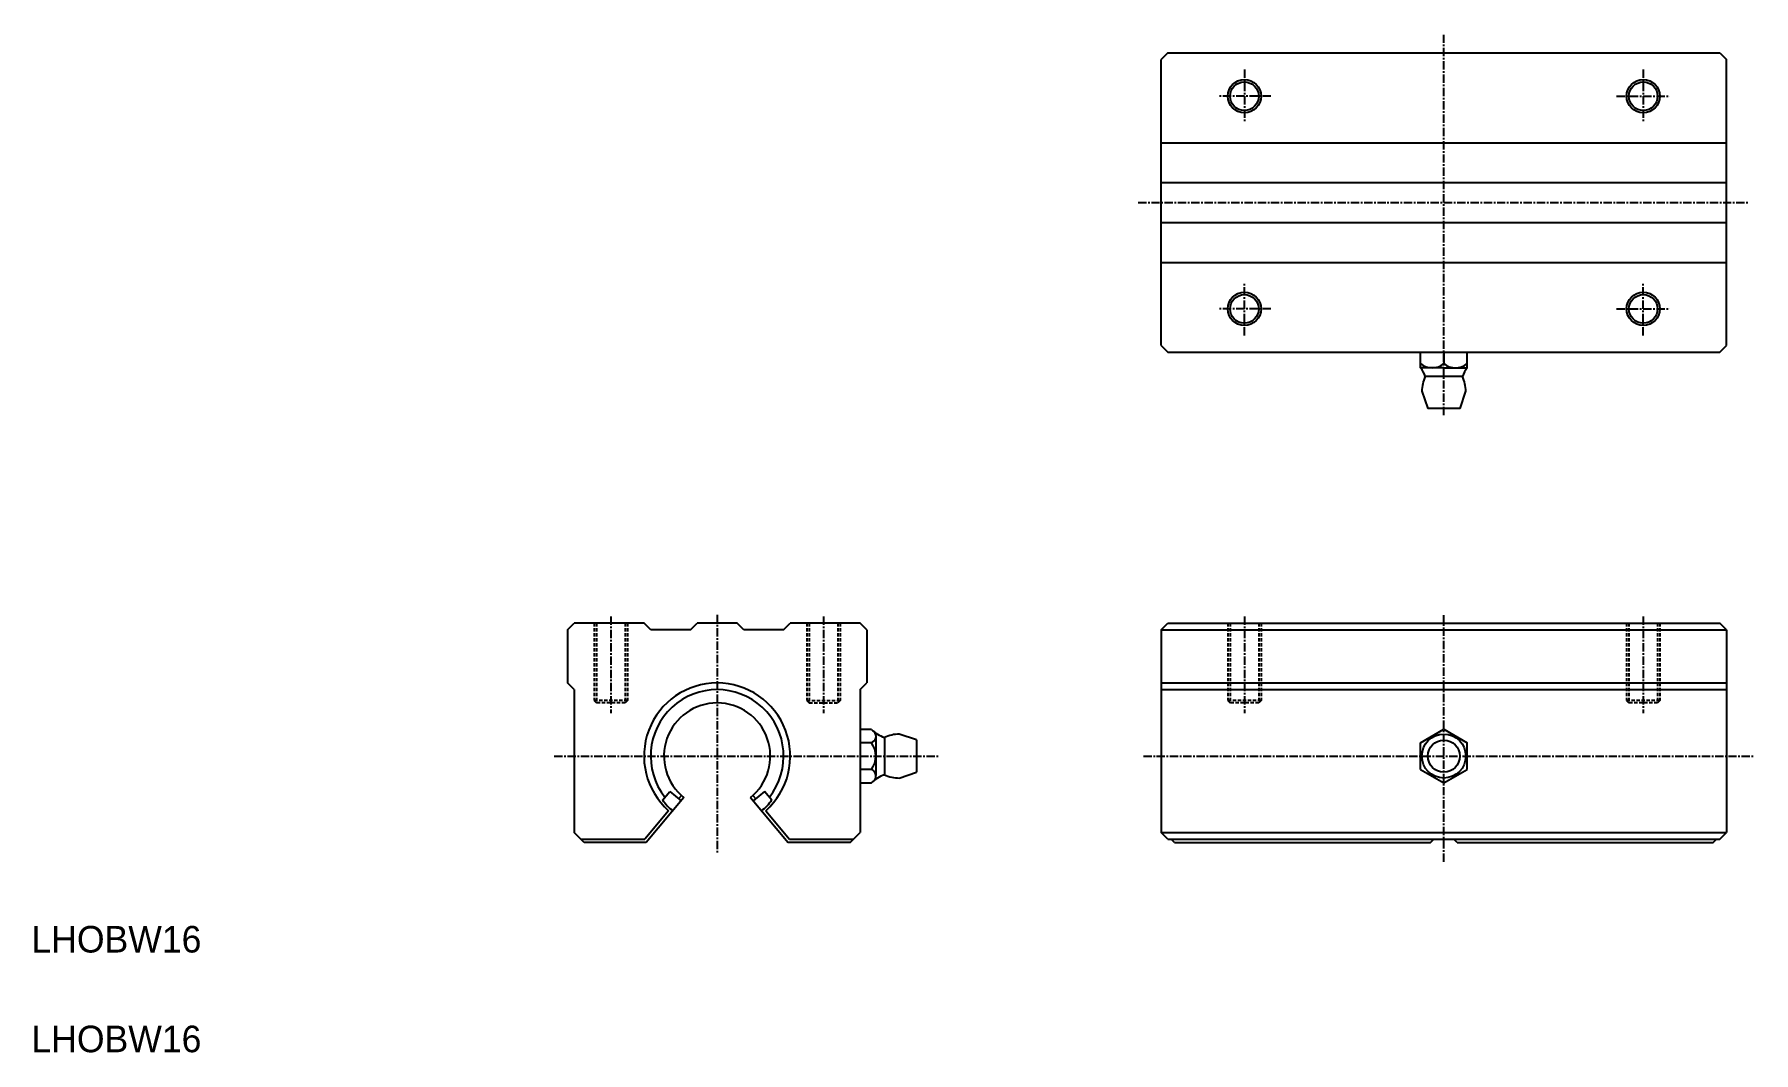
# Model space of a CAD drawing. Extents: x 10 to 269, y 10 to 163.
import ezdxf

# ---------------------------------------------------------------- set-up
doc = ezdxf.new("R2010")
doc.units = 0
doc.linetypes.add('CENTER', pattern=[2, 1.25, -0.25, 0.25, -0.25])
doc.linetypes.add('DASHED', pattern=[0.75, 0.5, -0.25])
doc.layers.get('0').update_dxf_attribs({"linetype": 'CONTINUOUS'})
doc.layers.add('CENTER', color=1, linetype='CENTER')

msp = doc.modelspace()

# ---------------------------------------------------------------- linework, layer by layer
at = {"color": 7, "linetype": 'CONTINUOUS'}
for p, q in [((180.97, 160.33), (179.97, 159.33)), ((179.97, 116.33), (179.97, 159.33)), ((180.97, 160.33), (263.97, 160.33)), ((263.97, 160.33), (264.97, 159.33)), ((264.97, 116.33), (264.97, 159.33)), ((179.97, 146.83), (264.97, 146.83)), ((179.97, 140.83), (264.97, 140.83)), ((179.97, 134.83), (264.97, 134.83)), ((179.97, 128.83), (264.97, 128.83)), ((179.97, 116.33), (180.97, 115.33)), ((180.97, 115.33), (263.97, 115.33)), ((218.97, 112.95), (218.97, 115.33)), ((222.47, 115.33), (222.47, 113.63)), ((225.97, 112.95), (225.97, 115.33)), ((263.97, 115.33), (264.97, 116.33)), ((222.47, 112.95), (218.97, 112.95)), ((225.27, 111.67), (219.67, 111.67)), ((222.47, 112.95), (225.97, 112.95)), ((219.17, 109.43), (220.04, 106.83)), ((224.91, 106.83), (225.77, 109.43)), ((224.91, 106.83), (220.04, 106.83)), ((90.65, 73.55), (91.65, 74.55)), ((90.65, 73.55), (90.65, 65.55)), ((102.15, 74.55), (91.65, 74.55)), ((103.15, 73.55), (102.15, 74.55)), ((109.15, 73.55), (103.15, 73.55)), ((109.15, 73.55), (110.15, 74.55)), ((116.15, 74.55), (110.15, 74.55)), ((117.15, 73.55), (116.15, 74.55)), ((123.15, 73.55), (117.15, 73.55)), ((123.15, 73.55), (124.15, 74.55)), ((134.65, 74.55), (124.15, 74.55)), ((135.65, 73.55), (134.65, 74.55)), ((135.65, 73.55), (135.65, 65.55)), ((179.97, 73.55), (180.97, 74.55)), ((179.97, 73.55), (179.97, 43.05)), ((179.97, 73.55), (264.97, 73.55)), ((180.97, 74.55), (263.97, 74.55)), ((264.97, 73.55), (263.97, 74.55)), ((264.97, 73.55), (264.97, 43.05)), ((91.65, 64.55), (90.65, 65.55)), ((134.65, 64.55), (135.65, 65.55)), ((179.97, 65.55), (264.97, 65.55)), ((91.65, 64.55), (91.65, 43.05)), ((134.65, 64.55), (134.65, 43.05)), ((179.97, 64.55), (264.97, 64.55)), ((134.65, 58.58), (136.35, 58.58)), ((137.03, 57.48), (137.03, 51.62)), ((138.31, 57.35), (138.31, 51.75)), ((143.15, 56.98), (140.55, 57.85)), ((143.15, 56.98), (143.15, 52.12)), ((218.97, 56.57), (222.47, 58.59)), ((222.47, 58.59), (225.97, 56.57)), ((136.35, 56.57), (134.65, 56.57)), ((218.97, 52.53), (218.97, 56.57)), ((225.97, 52.53), (225.97, 56.57)), ((136.35, 52.53), (134.65, 52.53)), ((140.55, 51.25), (143.15, 52.12)), ((218.97, 52.53), (222.47, 50.51)), ((222.47, 50.51), (225.97, 52.53)), ((104.93, 47.94), (106.02, 49.24)), ((106.02, 49.24), (107.73, 47.8)), ((120.29, 49.24), (118.58, 47.8)), ((121.38, 47.94), (120.29, 49.24)), ((134.65, 50.52), (136.35, 50.52)), ((136.35, 50.52), (136.35, 50.52)), ((108.15, 48.31), (102.49, 41.55)), ((107.77, 48.63), (107.35, 48.12)), ((118.15, 48.31), (123.82, 41.55)), ((118.54, 48.63), (118.96, 48.12)), ((105.84, 46.33), (102.25, 42.05)), ((120.46, 46.33), (124.06, 42.05)), ((93.15, 41.55), (91.65, 43.05)), ((92.65, 42.05), (102.25, 42.05)), ((102.49, 41.55), (93.15, 41.55)), ((133.15, 41.55), (123.82, 41.55)), ((124.06, 42.05), (133.65, 42.05)), ((133.15, 41.55), (134.65, 43.05)), ((179.97, 43.05), (264.97, 43.05)), ((180.97, 42.05), (179.97, 43.05)), ((180.97, 42.05), (263.97, 42.05)), ((181.97, 41.55), (181.47, 42.05)), ((181.97, 41.55), (220.47, 41.55)), ((207.72, 41.55), (207.72, 41.55)), ((220.47, 41.55), (220.97, 42.05)), ((224.47, 41.55), (223.97, 42.05)), ((224.47, 41.55), (262.97, 41.55)), ((224.97, 41.55), (224.97, 41.55)), ((262.97, 41.55), (263.47, 42.05)), ((263.97, 42.05), (264.97, 43.05))]:
    msp.add_line(p, q, dxfattribs=at)
at = {"color": 3, "linetype": 'DASHED'}
for p, q in [((94.65, 74.55), (94.65, 62.9)), ((95, 74.55), (95, 62.55)), ((99.3, 74.55), (99.3, 62.55)), ((99.65, 74.55), (99.65, 62.9)), ((126.65, 74.55), (126.65, 62.9)), ((127, 74.55), (127, 62.55)), ((131.3, 74.55), (131.3, 62.55)), ((131.65, 74.55), (131.65, 62.9)), ((189.97, 74.55), (189.97, 62.9)), ((190.32, 74.55), (190.32, 62.55)), ((194.62, 74.55), (194.62, 62.55)), ((194.97, 74.55), (194.97, 62.9)), ((249.97, 74.55), (249.97, 62.9)), ((250.32, 74.55), (250.32, 62.55)), ((254.62, 74.55), (254.62, 62.55)), ((254.97, 74.55), (254.97, 62.9)), ((99.65, 62.9), (94.65, 62.9)), ((94.65, 62.9), (95, 62.55)), ((99.3, 62.55), (95, 62.55)), ((99.65, 62.9), (99.3, 62.55)), ((126.65, 62.9), (127, 62.55)), ((126.65, 62.9), (131.65, 62.9)), ((127, 62.55), (131.3, 62.55)), ((131.65, 62.9), (131.3, 62.55)), ((189.97, 62.9), (190.32, 62.55)), ((194.97, 62.9), (189.97, 62.9)), ((194.62, 62.55), (190.32, 62.55)), ((194.97, 62.9), (194.62, 62.55)), ((254.97, 62.9), (249.97, 62.9)), ((249.97, 62.9), (250.32, 62.55)), ((254.62, 62.55), (250.32, 62.55)), ((254.97, 62.9), (254.62, 62.55))]:
    msp.add_line(p, q, dxfattribs=at)
at = {"color": 3, "linetype": 'CONTINUOUS'}
for centre in [(192.47, 153.83), (252.47, 153.83), (192.47, 121.83), (252.47, 121.83)]:
    msp.add_circle(centre, 2.5, dxfattribs=at)
at = {"color": 7, "linetype": 'CONTINUOUS'}
for centre, radius in [((192.47, 153.83), 2.15), ((252.47, 153.83), 2.15), ((192.47, 121.83), 2.15), ((252.47, 121.83), 2.15), ((222.47, 54.55), 3.3), ((222.47, 54.55), 2.4)]:
    msp.add_circle(centre, radius, dxfattribs=at)
for centre, radius, start, end in [((220.72, 115.54), 2.59, 227.4445, 312.5555), ((215.06, 109.98), 4.92, 20.1737, 37.2175), ((224.43, 109.43), 5.26, 154.8166, 180.0935), ((224.22, 115.54), 2.59, 227.4445, 312.5555), ((229.89, 109.98), 4.92, 142.7825, 159.8263), ((220.51, 109.43), 5.26, 359.9065, 25.1838), ((113.15, 54.55), 11, 311.6463, 228.3537), ((113.15, 54.55), 10, 321.8618, 218.1382), ((113.15, 54.55), 8, 308.6822, 231.3178), ((136.05, 57.53), 1, 287.548, 42.7494), ((140.45, 62.95), 6, 227.0936, 249.0427), ((140.55, 52.59), 5.26, 89.9065, 115.1838), ((133.7, 54.55), 3.33, 322.6627, 37.3373), ((135.96, 51.53), 1.08, 328.3588, 68.5342), ((140.45, 46.15), 6, 110.9573, 133.1709), ((140.55, 56.51), 5.26, 244.8166, 270.0935), ((111.25, 52.42), 7.74, 215.2872, 232.0207), ((115.06, 52.42), 7.74, 307.9793, 324.7128)]:
    msp.add_arc(centre, radius, start, end, dxfattribs=at)
at = {"layer": 'CENTER', "color": 1, "linetype": 'CENTER'}
for p, q in [((222.47, 105.83), (222.47, 163.13)), ((192.47, 157.83), (192.47, 149.83)), ((252.47, 157.83), (252.47, 149.83)), ((196.47, 153.83), (188.47, 153.83)), ((248.47, 153.83), (256.47, 153.83)), ((176.47, 137.83), (268.39, 137.83)), ((192.47, 117.83), (192.47, 125.83)), ((252.47, 117.83), (252.47, 125.83)), ((196.47, 121.83), (188.47, 121.83)), ((248.47, 121.83), (256.47, 121.83)), ((97.15, 75.55), (97.15, 60.99)), ((113.15, 75.8), (113.15, 39.87)), ((129.15, 75.55), (129.15, 60.99)), ((192.47, 75.55), (192.47, 60.99)), ((222.47, 38.65), (222.47, 75.74)), ((252.47, 75.55), (252.47, 60.99)), ((88.65, 54.55), (146.61, 54.55)), ((177.27, 54.55), (269.07, 54.55))]:
    msp.add_line(p, q, dxfattribs=at)

# ---------------------------------------------------------------- texts
at = {"color": 7, "linetype": 'CONTINUOUS'}
for p in [(10, 25), (10, 10)]:
    msp.add_text('LHOBW16', height=4, dxfattribs=at).set_placement(p)

doc.saveas('drawing.dxf')
